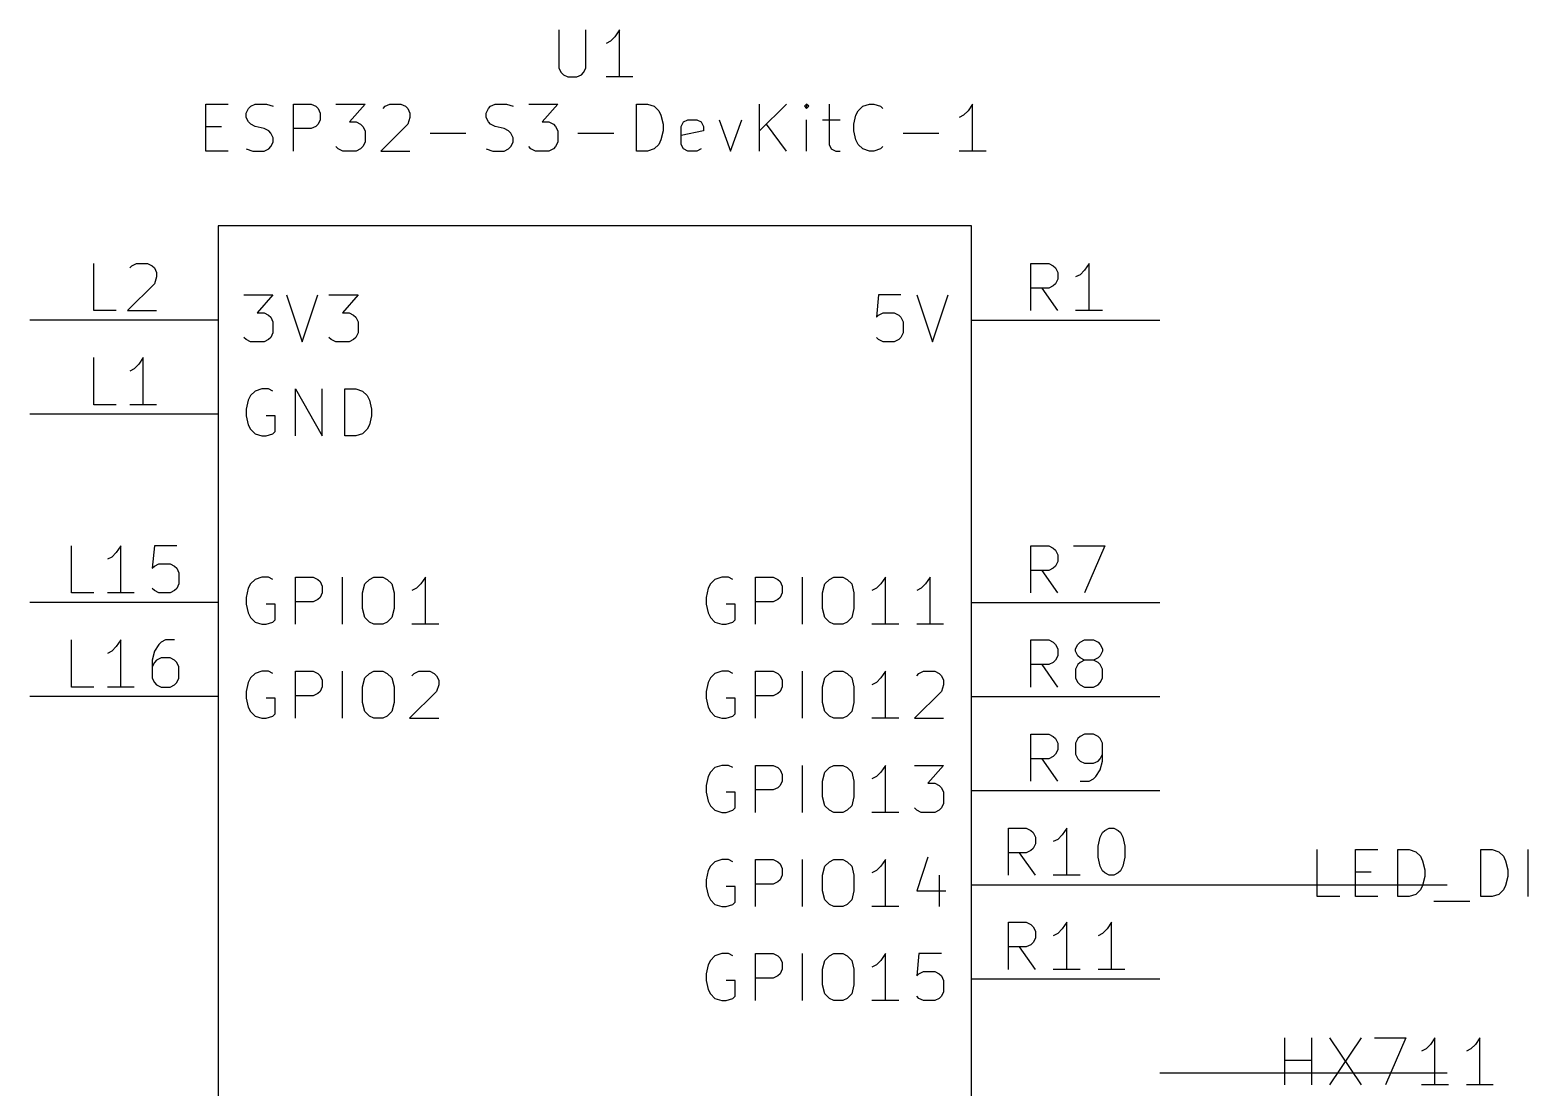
# Model space of a CAD drawing. Extents: x -0.4 to 16.1, y -11.3 to -0.4.
# Drawn here: x 4.124 to 5.716, y -3.852 to -2.729 of the extents above; entities that cross this region are included whole.
import ezdxf

# ---------------------------------------------------------------- set-up
doc = ezdxf.new("R2010")
doc.units = 0
doc.header["$MEASUREMENT"] = 0
for name, color, linetype in [('CYAN2', 4, 'CONTINUOUS'), ('GRAY1', 251, 'CONTINUOUS'), ('GREEN3', 91, 'CONTINUOUS'), ('LYELLOW', 51, 'CONTINUOUS'), ('RED2', 1, 'CONTINUOUS'), ('RED3', 11, 'CONTINUOUS')]:
    doc.layers.add(name, color=color, linetype=linetype)

msp = doc.modelspace()

# ---------------------------------------------------------------- linework, layer by layer
at = {"layer": 'CYAN2', "linetype": 'CONTINUOUS'}
for p, q in [((4.6863, -2.7287), (4.6863, -2.7692)), ((4.7149, -2.7692), (4.7149, -2.7287)), ((4.7458, -2.7359), (4.7411, -2.7406)), ((4.7506, -2.7287), (4.7458, -2.7359)), ((4.7506, -2.7787), (4.7506, -2.7287)), ((4.7411, -2.7406), (4.7363, -2.743)), ((4.6863, -2.7692), (4.6887, -2.7739)), ((4.6887, -2.7739), (4.6911, -2.7763)), ((4.6911, -2.7763), (4.6958, -2.7787)), ((4.6958, -2.7787), (4.7054, -2.7787)), ((4.7054, -2.7787), (4.7101, -2.7763)), ((4.7101, -2.7763), (4.7125, -2.7739)), ((4.7125, -2.7739), (4.7149, -2.7692)), ((4.7649, -2.7787), (4.7363, -2.7787)), ((4.3113, -2.8574), (4.3113, -2.8074)), ((4.3113, -2.8074), (4.3351, -2.8074)), ((4.3542, -2.817), (4.3566, -2.8122)), ((4.3566, -2.8122), (4.3589, -2.8098)), ((4.3589, -2.8098), (4.3637, -2.8074)), ((4.3637, -2.8074), (4.3756, -2.8074)), ((4.3756, -2.8074), (4.3827, -2.8098)), ((4.4042, -2.8574), (4.4042, -2.8074)), ((4.4042, -2.8074), (4.4232, -2.8074)), ((4.4232, -2.8074), (4.428, -2.8098)), ((4.428, -2.8098), (4.4304, -2.8122)), ((4.4304, -2.8122), (4.4327, -2.817)), ((4.4494, -2.8074), (4.4804, -2.8074)), ((4.4804, -2.8074), (4.4637, -2.8265)), ((4.4994, -2.8122), (4.5018, -2.8098)), ((4.5018, -2.8098), (4.5066, -2.8074)), ((4.5066, -2.8074), (4.5185, -2.8074)), ((4.5185, -2.8074), (4.5232, -2.8098)), ((4.5232, -2.8098), (4.5256, -2.8122)), ((4.5256, -2.8122), (4.528, -2.817)), ((4.6089, -2.817), (4.6113, -2.8122)), ((4.6113, -2.8122), (4.6137, -2.8098)), ((4.6137, -2.8098), (4.6185, -2.8074)), ((4.6185, -2.8074), (4.6304, -2.8074)), ((4.6304, -2.8074), (4.6375, -2.8098)), ((4.6542, -2.8074), (4.6851, -2.8074)), ((4.6851, -2.8074), (4.6685, -2.8265)), ((4.7685, -2.8574), (4.7685, -2.8074)), ((4.7685, -2.8074), (4.7804, -2.8074)), ((4.7804, -2.8074), (4.7875, -2.8098)), ((4.7875, -2.8098), (4.7923, -2.8146)), ((4.7923, -2.8146), (4.7946, -2.8194)), ((4.8994, -2.8574), (4.8994, -2.8074)), ((4.928, -2.8074), (4.8994, -2.836)), ((4.9494, -2.8074), (4.947, -2.8098)), ((4.947, -2.8098), (4.9494, -2.8122)), ((4.9518, -2.8098), (4.9494, -2.8074)), ((4.9494, -2.8074), (4.9494, -2.8122)), ((4.9494, -2.8122), (4.9518, -2.8098)), ((4.9732, -2.8074), (4.9732, -2.8503)), ((5.0018, -2.8194), (5.0042, -2.8146)), ((5.0042, -2.8146), (5.0089, -2.8098)), ((5.0089, -2.8098), (5.0161, -2.8074)), ((5.0161, -2.8074), (5.0208, -2.8074)), ((5.0208, -2.8074), (5.028, -2.8098)), ((5.028, -2.8098), (5.0304, -2.8122)), ((5.1208, -2.8146), (5.1161, -2.8194)), ((5.1256, -2.8074), (5.1208, -2.8146)), ((5.1256, -2.8574), (5.1256, -2.8074)), ((4.3113, -2.8313), (4.328, -2.8313)), ((4.3542, -2.8217), (4.3542, -2.817)), ((4.3566, -2.8265), (4.3542, -2.8217)), ((4.3589, -2.8289), (4.3566, -2.8265)), ((4.3637, -2.8313), (4.3589, -2.8289)), ((4.3732, -2.8336), (4.3637, -2.8313)), ((4.428, -2.8313), (4.4232, -2.8336)), ((4.4304, -2.8289), (4.428, -2.8313)), ((4.4327, -2.8241), (4.4304, -2.8289)), ((4.4327, -2.817), (4.4327, -2.8241)), ((4.4637, -2.8265), (4.4708, -2.8265)), ((4.4708, -2.8265), (4.4756, -2.8289)), ((4.4756, -2.8289), (4.478, -2.8313)), ((4.478, -2.8313), (4.4804, -2.836)), ((4.5256, -2.8289), (4.497, -2.8574)), ((4.528, -2.8217), (4.5256, -2.8289)), ((4.528, -2.817), (4.528, -2.8217)), ((4.6089, -2.8217), (4.6089, -2.817)), ((4.6113, -2.8265), (4.6089, -2.8217)), ((4.6137, -2.8289), (4.6113, -2.8265)), ((4.6185, -2.8313), (4.6137, -2.8289)), ((4.628, -2.8336), (4.6185, -2.8313)), ((4.6685, -2.8265), (4.6756, -2.8265)), ((4.6756, -2.8265), (4.6804, -2.8289)), ((4.6804, -2.8289), (4.6827, -2.8313)), ((4.6827, -2.8313), (4.6851, -2.836)), ((4.7946, -2.8194), (4.797, -2.8289)), ((4.797, -2.8289), (4.797, -2.836)), ((4.8161, -2.8313), (4.8185, -2.8265)), ((4.8161, -2.8503), (4.8161, -2.8313)), ((4.8185, -2.8265), (4.8232, -2.8241)), ((4.8232, -2.8241), (4.8327, -2.8241)), ((4.8327, -2.8241), (4.8375, -2.8265)), ((4.8375, -2.8265), (4.8399, -2.8313)), ((4.8399, -2.8313), (4.8399, -2.836)), ((4.8566, -2.8241), (4.8685, -2.8574)), ((4.8685, -2.8574), (4.8804, -2.8241)), ((4.928, -2.8574), (4.9066, -2.8289)), ((4.9494, -2.8574), (4.9494, -2.8241)), ((4.9661, -2.8241), (4.9851, -2.8241)), ((4.9994, -2.8289), (5.0018, -2.8194)), ((4.9994, -2.836), (4.9994, -2.8289)), ((5.1161, -2.8194), (5.1113, -2.8217)), ((4.378, -2.836), (4.3732, -2.8336)), ((4.3804, -2.8384), (4.378, -2.836)), ((4.3827, -2.8432), (4.3804, -2.8384)), ((4.3804, -2.8527), (4.3827, -2.8479)), ((4.3827, -2.8479), (4.3827, -2.8432)), ((4.4232, -2.8336), (4.4042, -2.8336)), ((4.4804, -2.8479), (4.478, -2.8527)), ((4.4804, -2.836), (4.4804, -2.8479)), ((4.5494, -2.8384), (4.5875, -2.8384)), ((4.6327, -2.836), (4.628, -2.8336)), ((4.6351, -2.8384), (4.6327, -2.836)), ((4.6375, -2.8432), (4.6351, -2.8384)), ((4.6351, -2.8527), (4.6375, -2.8479)), ((4.6375, -2.8479), (4.6375, -2.8432)), ((4.6851, -2.8479), (4.6827, -2.8527)), ((4.6851, -2.836), (4.6851, -2.8479)), ((4.7065, -2.8384), (4.7446, -2.8384)), ((4.7946, -2.8455), (4.7923, -2.8503)), ((4.797, -2.836), (4.7946, -2.8455)), ((4.8399, -2.836), (4.8161, -2.8408)), ((5.0018, -2.8455), (4.9994, -2.836)), ((5.0042, -2.8503), (5.0018, -2.8455)), ((5.0518, -2.8384), (5.0899, -2.8384)), ((4.3351, -2.8574), (4.3113, -2.8574)), ((4.3542, -2.8551), (4.3613, -2.8574)), ((4.3613, -2.8574), (4.3732, -2.8574)), ((4.3732, -2.8574), (4.378, -2.8551)), ((4.378, -2.8551), (4.3804, -2.8527)), ((4.4518, -2.8551), (4.4494, -2.8527)), ((4.4566, -2.8574), (4.4518, -2.8551)), ((4.4708, -2.8574), (4.4566, -2.8574)), ((4.4756, -2.8551), (4.4708, -2.8574)), ((4.478, -2.8527), (4.4756, -2.8551)), ((4.497, -2.8574), (4.528, -2.8574)), ((4.6089, -2.8551), (4.6161, -2.8574)), ((4.6161, -2.8574), (4.628, -2.8574)), ((4.628, -2.8574), (4.6327, -2.8551)), ((4.6327, -2.8551), (4.6351, -2.8527)), ((4.6566, -2.8551), (4.6542, -2.8527)), ((4.6613, -2.8574), (4.6566, -2.8551)), ((4.6756, -2.8574), (4.6613, -2.8574)), ((4.6804, -2.8551), (4.6756, -2.8574)), ((4.6827, -2.8527), (4.6804, -2.8551)), ((4.7804, -2.8574), (4.7685, -2.8574)), ((4.7875, -2.8551), (4.7804, -2.8574)), ((4.7923, -2.8503), (4.7875, -2.8551)), ((4.8185, -2.8551), (4.8161, -2.8503)), ((4.8232, -2.8574), (4.8185, -2.8551)), ((4.8327, -2.8574), (4.8232, -2.8574)), ((4.8375, -2.8551), (4.8327, -2.8574)), ((4.9732, -2.8503), (4.9756, -2.8551)), ((4.9756, -2.8551), (4.9804, -2.8574)), ((4.9804, -2.8574), (4.9851, -2.8574)), ((5.0089, -2.8551), (5.0042, -2.8503)), ((5.0161, -2.8574), (5.0089, -2.8551)), ((5.0208, -2.8574), (5.0161, -2.8574)), ((5.028, -2.8551), (5.0208, -2.8574)), ((5.0304, -2.8527), (5.028, -2.8551)), ((5.1399, -2.8574), (5.1113, -2.8574)), ((4.3516, -3.0101), (4.3825, -3.0101)), ((4.3825, -3.0101), (4.3658, -3.0292)), ((4.3968, -3.0101), (4.4135, -3.0601)), ((4.4135, -3.0601), (4.4301, -3.0101)), ((4.442, -3.0101), (4.473, -3.0101)), ((4.473, -3.0101), (4.4563, -3.0292)), ((5.0258, -3.0101), (5.0235, -3.0339)), ((5.0496, -3.0101), (5.0258, -3.0101)), ((5.0663, -3.0101), (5.083, -3.0601)), ((5.083, -3.0601), (5.0996, -3.0101)), ((4.3658, -3.0292), (4.373, -3.0292)), ((4.373, -3.0292), (4.3777, -3.0316)), ((4.3777, -3.0316), (4.3801, -3.0339)), ((4.3801, -3.0339), (4.3825, -3.0387)), ((4.3825, -3.0387), (4.3825, -3.0506)), ((4.4563, -3.0292), (4.4635, -3.0292)), ((4.4635, -3.0292), (4.4682, -3.0316)), ((4.4682, -3.0316), (4.4706, -3.0339)), ((4.4706, -3.0339), (4.473, -3.0387)), ((4.473, -3.0387), (4.473, -3.0506)), ((5.0235, -3.0339), (5.0258, -3.0316)), ((5.0258, -3.0316), (5.0306, -3.0292)), ((5.0306, -3.0292), (5.0425, -3.0292)), ((5.0425, -3.0292), (5.0473, -3.0316)), ((5.0473, -3.0316), (5.0496, -3.0339)), ((5.0496, -3.0339), (5.052, -3.0387)), ((5.052, -3.0387), (5.052, -3.0506)), ((4.3825, -3.0506), (4.3801, -3.0554)), ((4.473, -3.0506), (4.4706, -3.0554)), ((5.052, -3.0506), (5.0496, -3.0554)), ((4.3539, -3.0578), (4.3516, -3.0554)), ((4.3587, -3.0601), (4.3539, -3.0578)), ((4.373, -3.0601), (4.3587, -3.0601)), ((4.3777, -3.0578), (4.373, -3.0601)), ((4.3801, -3.0554), (4.3777, -3.0578)), ((4.4444, -3.0578), (4.442, -3.0554)), ((4.4492, -3.0601), (4.4444, -3.0578)), ((4.4635, -3.0601), (4.4492, -3.0601)), ((4.4682, -3.0578), (4.4635, -3.0601)), ((4.4706, -3.0554), (4.4682, -3.0578)), ((5.0258, -3.0578), (5.0235, -3.0554)), ((5.0306, -3.0601), (5.0258, -3.0578)), ((5.0425, -3.0601), (5.0306, -3.0601)), ((5.0473, -3.0578), (5.0425, -3.0601)), ((5.0496, -3.0554), (5.0473, -3.0578)), ((4.3587, -3.1173), (4.3563, -3.122)), ((4.3635, -3.1125), (4.3587, -3.1173)), ((4.3706, -3.1101), (4.3635, -3.1125)), ((4.3777, -3.1101), (4.3706, -3.1101)), ((4.3825, -3.1125), (4.3777, -3.1101)), ((4.4063, -3.1601), (4.4063, -3.1101)), ((4.4063, -3.1101), (4.4349, -3.1601)), ((4.4349, -3.1601), (4.4349, -3.1101)), ((4.4587, -3.1601), (4.4587, -3.1101)), ((4.4587, -3.1101), (4.4706, -3.1101)), ((4.4706, -3.1101), (4.4777, -3.1125)), ((4.4777, -3.1125), (4.4825, -3.1173)), ((4.4825, -3.1173), (4.4849, -3.122)), ((4.3563, -3.122), (4.3539, -3.1316)), ((4.3539, -3.1316), (4.3539, -3.1387)), ((4.4849, -3.122), (4.4873, -3.1316)), ((4.4873, -3.1316), (4.4873, -3.1387)), ((4.3539, -3.1387), (4.3563, -3.1482)), ((4.3563, -3.1482), (4.3587, -3.153)), ((4.3849, -3.1387), (4.3754, -3.1387)), ((4.3849, -3.1554), (4.3849, -3.1387)), ((4.4849, -3.1482), (4.4825, -3.153)), ((4.4873, -3.1387), (4.4849, -3.1482)), ((4.3587, -3.153), (4.3635, -3.1578)), ((4.3635, -3.1578), (4.3706, -3.1601)), ((4.3706, -3.1601), (4.3754, -3.1601)), ((4.3754, -3.1601), (4.3825, -3.1578)), ((4.3825, -3.1578), (4.3849, -3.1554)), ((4.4706, -3.1601), (4.4587, -3.1601)), ((4.4777, -3.1578), (4.4706, -3.1601)), ((4.4825, -3.153), (4.4777, -3.1578)), ((4.3563, -3.322), (4.3539, -3.3316)), ((4.3587, -3.3173), (4.3563, -3.322)), ((4.3635, -3.3125), (4.3587, -3.3173)), ((4.3706, -3.3101), (4.3635, -3.3125)), ((4.3777, -3.3101), (4.3706, -3.3101)), ((4.3825, -3.3125), (4.3777, -3.3101)), ((4.4063, -3.3601), (4.4063, -3.3101)), ((4.4063, -3.3101), (4.4254, -3.3101)), ((4.4254, -3.3101), (4.4301, -3.3125)), ((4.4301, -3.3125), (4.4325, -3.3149)), ((4.4325, -3.3149), (4.4349, -3.3197)), ((4.4349, -3.3197), (4.4349, -3.3268)), ((4.4563, -3.3601), (4.4563, -3.3101)), ((4.4777, -3.3268), (4.4801, -3.3173)), ((4.4801, -3.3173), (4.4849, -3.3125)), ((4.4849, -3.3125), (4.4896, -3.3101)), ((4.4896, -3.3101), (4.4992, -3.3101)), ((4.4992, -3.3101), (4.5039, -3.3125)), ((4.5039, -3.3125), (4.5087, -3.3173)), ((4.5087, -3.3173), (4.5111, -3.3268)), ((4.5349, -3.322), (4.5301, -3.3244)), ((4.5396, -3.3173), (4.5349, -3.322)), ((4.5444, -3.3101), (4.5396, -3.3173)), ((4.5444, -3.3601), (4.5444, -3.3101)), ((4.8449, -3.322), (4.8425, -3.3316)), ((4.8473, -3.3173), (4.8449, -3.322)), ((4.852, -3.3125), (4.8473, -3.3173)), ((4.8592, -3.3101), (4.852, -3.3125)), ((4.8663, -3.3101), (4.8592, -3.3101)), ((4.8711, -3.3125), (4.8663, -3.3101)), ((4.8949, -3.3601), (4.8949, -3.3101)), ((4.8949, -3.3101), (4.9139, -3.3101)), ((4.9139, -3.3101), (4.9187, -3.3125)), ((4.9187, -3.3125), (4.9211, -3.3149)), ((4.9211, -3.3149), (4.9235, -3.3197)), ((4.9235, -3.3197), (4.9235, -3.3268)), ((4.9449, -3.3601), (4.9449, -3.3101)), ((4.9663, -3.3268), (4.9687, -3.3173)), ((4.9687, -3.3173), (4.9735, -3.3125)), ((4.9735, -3.3125), (4.9782, -3.3101)), ((4.9782, -3.3101), (4.9877, -3.3101)), ((4.9877, -3.3101), (4.9925, -3.3125)), ((4.9925, -3.3125), (4.9973, -3.3173)), ((4.9973, -3.3173), (4.9996, -3.3268)), ((5.0235, -3.322), (5.0187, -3.3244)), ((5.0282, -3.3173), (5.0235, -3.322)), ((5.033, -3.3101), (5.0282, -3.3173)), ((5.033, -3.3601), (5.033, -3.3101)), ((5.0711, -3.322), (5.0663, -3.3244)), ((5.0758, -3.3173), (5.0711, -3.322)), ((5.0806, -3.3101), (5.0758, -3.3173)), ((5.0806, -3.3601), (5.0806, -3.3101)), ((4.3539, -3.3316), (4.3539, -3.3387)), ((4.3539, -3.3387), (4.3563, -3.3482)), ((4.3849, -3.3387), (4.3754, -3.3387)), ((4.3849, -3.3554), (4.3849, -3.3387)), ((4.4254, -3.3363), (4.4063, -3.3363)), ((4.4301, -3.3339), (4.4254, -3.3363)), ((4.4325, -3.3316), (4.4301, -3.3339)), ((4.4349, -3.3268), (4.4325, -3.3316)), ((4.4777, -3.3435), (4.4777, -3.3268)), ((4.5111, -3.3268), (4.5111, -3.3435)), ((4.8425, -3.3316), (4.8425, -3.3387)), ((4.8425, -3.3387), (4.8449, -3.3482)), ((4.8735, -3.3387), (4.8639, -3.3387)), ((4.8735, -3.3554), (4.8735, -3.3387)), ((4.9139, -3.3363), (4.8949, -3.3363)), ((4.9187, -3.3339), (4.9139, -3.3363)), ((4.9211, -3.3316), (4.9187, -3.3339)), ((4.9235, -3.3268), (4.9211, -3.3316)), ((4.9663, -3.3435), (4.9663, -3.3268)), ((4.9996, -3.3268), (4.9996, -3.3435)), ((4.3563, -3.3482), (4.3587, -3.353)), ((4.3587, -3.353), (4.3635, -3.3578)), ((4.3825, -3.3578), (4.3849, -3.3554)), ((4.4801, -3.353), (4.4777, -3.3435)), ((4.4849, -3.3578), (4.4801, -3.353)), ((4.5087, -3.353), (4.5039, -3.3578)), ((4.5111, -3.3435), (4.5087, -3.353)), ((4.8449, -3.3482), (4.8473, -3.353)), ((4.8473, -3.353), (4.852, -3.3578)), ((4.8711, -3.3578), (4.8735, -3.3554)), ((4.9687, -3.353), (4.9663, -3.3435)), ((4.9735, -3.3578), (4.9687, -3.353)), ((4.9973, -3.353), (4.9925, -3.3578)), ((4.9996, -3.3435), (4.9973, -3.353)), ((4.3635, -3.3578), (4.3706, -3.3601)), ((4.3706, -3.3601), (4.3754, -3.3601)), ((4.3754, -3.3601), (4.3825, -3.3578)), ((4.4896, -3.3601), (4.4849, -3.3578)), ((4.4992, -3.3601), (4.4896, -3.3601)), ((4.5039, -3.3578), (4.4992, -3.3601)), ((4.5587, -3.3601), (4.5301, -3.3601)), ((4.852, -3.3578), (4.8592, -3.3601)), ((4.8592, -3.3601), (4.8639, -3.3601)), ((4.8639, -3.3601), (4.8711, -3.3578)), ((4.9782, -3.3601), (4.9735, -3.3578)), ((4.9877, -3.3601), (4.9782, -3.3601)), ((4.9925, -3.3578), (4.9877, -3.3601)), ((5.0473, -3.3601), (5.0187, -3.3601)), ((5.0949, -3.3601), (5.0663, -3.3601)), ((4.3587, -3.4173), (4.3563, -3.422)), ((4.3635, -3.4125), (4.3587, -3.4173)), ((4.3706, -3.4101), (4.3635, -3.4125)), ((4.3777, -3.4101), (4.3706, -3.4101)), ((4.3825, -3.4125), (4.3777, -3.4101)), ((4.4063, -3.4601), (4.4063, -3.4101)), ((4.4063, -3.4101), (4.4254, -3.4101)), ((4.4254, -3.4101), (4.4301, -3.4125)), ((4.4301, -3.4125), (4.4325, -3.4149)), ((4.4325, -3.4149), (4.4349, -3.4197)), ((4.4349, -3.4197), (4.4349, -3.4268)), ((4.4563, -3.4601), (4.4563, -3.4101)), ((4.4777, -3.4268), (4.4801, -3.4173)), ((4.4801, -3.4173), (4.4849, -3.4125)), ((4.4849, -3.4125), (4.4896, -3.4101)), ((4.4896, -3.4101), (4.4992, -3.4101)), ((4.4992, -3.4101), (4.5039, -3.4125)), ((4.5039, -3.4125), (4.5087, -3.4173)), ((4.5087, -3.4173), (4.5111, -3.4268)), ((4.5301, -3.4149), (4.5325, -3.4125)), ((4.5325, -3.4125), (4.5373, -3.4101)), ((4.5373, -3.4101), (4.5492, -3.4101)), ((4.5492, -3.4101), (4.5539, -3.4125)), ((4.5539, -3.4125), (4.5563, -3.4149)), ((4.5563, -3.4149), (4.5587, -3.4197)), ((4.5587, -3.4197), (4.5587, -3.4244)), ((4.8473, -3.4173), (4.8449, -3.422)), ((4.852, -3.4125), (4.8473, -3.4173)), ((4.8592, -3.4101), (4.852, -3.4125)), ((4.8663, -3.4101), (4.8592, -3.4101)), ((4.8711, -3.4125), (4.8663, -3.4101)), ((4.8949, -3.4601), (4.8949, -3.4101)), ((4.8949, -3.4101), (4.9139, -3.4101)), ((4.9139, -3.4101), (4.9187, -3.4125)), ((4.9187, -3.4125), (4.9211, -3.4149)), ((4.9211, -3.4149), (4.9235, -3.4197)), ((4.9235, -3.4197), (4.9235, -3.4268)), ((4.9449, -3.4601), (4.9449, -3.4101)), ((4.9663, -3.4268), (4.9687, -3.4173)), ((4.9687, -3.4173), (4.9735, -3.4125)), ((4.9735, -3.4125), (4.9782, -3.4101)), ((4.9782, -3.4101), (4.9877, -3.4101)), ((4.9877, -3.4101), (4.9925, -3.4125)), ((4.9925, -3.4125), (4.9973, -3.4173)), ((4.9973, -3.4173), (4.9996, -3.4268)), ((5.0282, -3.4173), (5.0235, -3.422)), ((5.033, -3.4101), (5.0282, -3.4173)), ((5.033, -3.4601), (5.033, -3.4101)), ((5.0663, -3.4149), (5.0687, -3.4125)), ((5.0687, -3.4125), (5.0735, -3.4101)), ((5.0735, -3.4101), (5.0854, -3.4101)), ((5.0854, -3.4101), (5.0901, -3.4125)), ((5.0901, -3.4125), (5.0925, -3.4149)), ((5.0925, -3.4149), (5.0949, -3.4197)), ((5.0949, -3.4197), (5.0949, -3.4244)), ((4.3563, -3.422), (4.3539, -3.4316)), ((4.3539, -3.4316), (4.3539, -3.4387)), ((4.4254, -3.4363), (4.4063, -3.4363)), ((4.4301, -3.4339), (4.4254, -3.4363)), ((4.4325, -3.4316), (4.4301, -3.4339)), ((4.4349, -3.4268), (4.4325, -3.4316)), ((4.4777, -3.4435), (4.4777, -3.4268)), ((4.5111, -3.4268), (4.5111, -3.4435)), ((4.5563, -3.4316), (4.5277, -3.4601)), ((4.5587, -3.4244), (4.5563, -3.4316)), ((4.8449, -3.422), (4.8425, -3.4316)), ((4.8425, -3.4316), (4.8425, -3.4387)), ((4.9139, -3.4363), (4.8949, -3.4363)), ((4.9187, -3.4339), (4.9139, -3.4363)), ((4.9211, -3.4316), (4.9187, -3.4339)), ((4.9235, -3.4268), (4.9211, -3.4316)), ((4.9663, -3.4435), (4.9663, -3.4268)), ((4.9996, -3.4268), (4.9996, -3.4435)), ((5.0235, -3.422), (5.0187, -3.4244)), ((5.0925, -3.4316), (5.0639, -3.4601)), ((5.0949, -3.4244), (5.0925, -3.4316)), ((4.3539, -3.4387), (4.3563, -3.4482)), ((4.3563, -3.4482), (4.3587, -3.453)), ((4.3849, -3.4387), (4.3754, -3.4387)), ((4.3849, -3.4554), (4.3849, -3.4387)), ((4.4801, -3.453), (4.4777, -3.4435)), ((4.5111, -3.4435), (4.5087, -3.453)), ((4.8425, -3.4387), (4.8449, -3.4482)), ((4.8449, -3.4482), (4.8473, -3.453)), ((4.8735, -3.4387), (4.8639, -3.4387)), ((4.8735, -3.4554), (4.8735, -3.4387)), ((4.9687, -3.453), (4.9663, -3.4435)), ((4.9996, -3.4435), (4.9973, -3.453)), ((4.3587, -3.453), (4.3635, -3.4578)), ((4.3635, -3.4578), (4.3706, -3.4601)), ((4.3706, -3.4601), (4.3754, -3.4601)), ((4.3754, -3.4601), (4.3825, -3.4578)), ((4.3825, -3.4578), (4.3849, -3.4554)), ((4.4849, -3.4578), (4.4801, -3.453)), ((4.4896, -3.4601), (4.4849, -3.4578)), ((4.4992, -3.4601), (4.4896, -3.4601)), ((4.5039, -3.4578), (4.4992, -3.4601)), ((4.5087, -3.453), (4.5039, -3.4578)), ((4.5277, -3.4601), (4.5587, -3.4601)), ((4.8473, -3.453), (4.852, -3.4578)), ((4.852, -3.4578), (4.8592, -3.4601)), ((4.8592, -3.4601), (4.8639, -3.4601)), ((4.8639, -3.4601), (4.8711, -3.4578)), ((4.8711, -3.4578), (4.8735, -3.4554)), ((4.9735, -3.4578), (4.9687, -3.453)), ((4.9782, -3.4601), (4.9735, -3.4578)), ((4.9877, -3.4601), (4.9782, -3.4601)), ((4.9925, -3.4578), (4.9877, -3.4601)), ((4.9973, -3.453), (4.9925, -3.4578)), ((5.0473, -3.4601), (5.0187, -3.4601)), ((5.0639, -3.4601), (5.0949, -3.4601)), ((4.852, -3.5125), (4.8473, -3.5173)), ((4.8592, -3.5101), (4.852, -3.5125)), ((4.8663, -3.5101), (4.8592, -3.5101)), ((4.8711, -3.5125), (4.8663, -3.5101)), ((4.8949, -3.5601), (4.8949, -3.5101)), ((4.8949, -3.5101), (4.9139, -3.5101)), ((4.9139, -3.5101), (4.9187, -3.5125)), ((4.9187, -3.5125), (4.9211, -3.5149)), ((4.9211, -3.5149), (4.9235, -3.5197)), ((4.9449, -3.5601), (4.9449, -3.5101)), ((4.9687, -3.5173), (4.9735, -3.5125)), ((4.9735, -3.5125), (4.9782, -3.5101)), ((4.9782, -3.5101), (4.9877, -3.5101)), ((4.9877, -3.5101), (4.9925, -3.5125)), ((4.9925, -3.5125), (4.9973, -3.5173)), ((5.033, -3.5101), (5.0282, -3.5173)), ((5.033, -3.5601), (5.033, -3.5101)), ((5.0639, -3.5101), (5.0949, -3.5101)), ((5.0949, -3.5101), (5.0782, -3.5292)), ((4.8449, -3.522), (4.8425, -3.5316)), ((4.8425, -3.5316), (4.8425, -3.5387)), ((4.8473, -3.5173), (4.8449, -3.522)), ((4.9211, -3.5316), (4.9187, -3.5339)), ((4.9235, -3.5268), (4.9211, -3.5316)), ((4.9235, -3.5197), (4.9235, -3.5268)), ((4.9663, -3.5268), (4.9687, -3.5173)), ((4.9663, -3.5435), (4.9663, -3.5268)), ((4.9973, -3.5173), (4.9996, -3.5268)), ((4.9996, -3.5268), (4.9996, -3.5435)), ((5.0235, -3.522), (5.0187, -3.5244)), ((5.0282, -3.5173), (5.0235, -3.522)), ((5.0782, -3.5292), (5.0854, -3.5292)), ((5.0854, -3.5292), (5.0901, -3.5316)), ((5.0901, -3.5316), (5.0925, -3.5339)), ((4.8425, -3.5387), (4.8449, -3.5482)), ((4.8449, -3.5482), (4.8473, -3.553)), ((4.8735, -3.5387), (4.8639, -3.5387)), ((4.8735, -3.5554), (4.8735, -3.5387)), ((4.9139, -3.5363), (4.8949, -3.5363)), ((4.9187, -3.5339), (4.9139, -3.5363)), ((4.9687, -3.553), (4.9663, -3.5435)), ((4.9996, -3.5435), (4.9973, -3.553)), ((5.0925, -3.5339), (5.0949, -3.5387)), ((5.0949, -3.5387), (5.0949, -3.5506)), ((4.8473, -3.553), (4.852, -3.5578)), ((4.852, -3.5578), (4.8592, -3.5601)), ((4.8592, -3.5601), (4.8639, -3.5601)), ((4.8639, -3.5601), (4.8711, -3.5578)), ((4.8711, -3.5578), (4.8735, -3.5554)), ((4.9735, -3.5578), (4.9687, -3.553)), ((4.9782, -3.5601), (4.9735, -3.5578)), ((4.9877, -3.5601), (4.9782, -3.5601)), ((4.9925, -3.5578), (4.9877, -3.5601)), ((4.9973, -3.553), (4.9925, -3.5578)), ((5.0473, -3.5601), (5.0187, -3.5601)), ((5.0663, -3.5578), (5.0639, -3.5554)), ((5.0711, -3.5601), (5.0663, -3.5578)), ((5.0854, -3.5601), (5.0711, -3.5601)), ((5.0901, -3.5578), (5.0854, -3.5601)), ((5.0925, -3.5554), (5.0901, -3.5578)), ((5.0949, -3.5506), (5.0925, -3.5554)), ((4.8592, -3.6101), (4.852, -3.6125)), ((4.8663, -3.6101), (4.8592, -3.6101)), ((4.8711, -3.6125), (4.8663, -3.6101)), ((4.8949, -3.6601), (4.8949, -3.6101)), ((4.8949, -3.6101), (4.9139, -3.6101)), ((4.9139, -3.6101), (4.9187, -3.6125)), ((4.9449, -3.6601), (4.9449, -3.6101)), ((4.9735, -3.6125), (4.9782, -3.6101)), ((4.9782, -3.6101), (4.9877, -3.6101)), ((4.9877, -3.6101), (4.9925, -3.6125)), ((5.033, -3.6101), (5.0282, -3.6173)), ((5.033, -3.6601), (5.033, -3.6101)), ((5.0782, -3.6078), (5.0663, -3.6435)), ((4.8449, -3.622), (4.8425, -3.6316)), ((4.8473, -3.6173), (4.8449, -3.622)), ((4.852, -3.6125), (4.8473, -3.6173)), ((4.9187, -3.6125), (4.9211, -3.6149)), ((4.9211, -3.6149), (4.9235, -3.6197)), ((4.9235, -3.6268), (4.9211, -3.6316)), ((4.9235, -3.6197), (4.9235, -3.6268)), ((4.9663, -3.6268), (4.9687, -3.6173)), ((4.9663, -3.6435), (4.9663, -3.6268)), ((4.9687, -3.6173), (4.9735, -3.6125)), ((4.9925, -3.6125), (4.9973, -3.6173)), ((4.9973, -3.6173), (4.9996, -3.6268)), ((4.9996, -3.6268), (4.9996, -3.6435)), ((5.0235, -3.622), (5.0187, -3.6244)), ((5.0282, -3.6173), (5.0235, -3.622)), ((5.0901, -3.6268), (5.0901, -3.6601)), ((4.8425, -3.6316), (4.8425, -3.6387)), ((4.8425, -3.6387), (4.8449, -3.6482)), ((4.8735, -3.6387), (4.8639, -3.6387)), ((4.8735, -3.6554), (4.8735, -3.6387)), ((4.9139, -3.6363), (4.8949, -3.6363)), ((4.9187, -3.6339), (4.9139, -3.6363)), ((4.9211, -3.6316), (4.9187, -3.6339)), ((4.9687, -3.653), (4.9663, -3.6435)), ((4.9996, -3.6435), (4.9973, -3.653)), ((5.0663, -3.6435), (5.0973, -3.6435)), ((4.8449, -3.6482), (4.8473, -3.653)), ((4.8473, -3.653), (4.852, -3.6578)), ((4.852, -3.6578), (4.8592, -3.6601)), ((4.8639, -3.6601), (4.8711, -3.6578)), ((4.8711, -3.6578), (4.8735, -3.6554)), ((4.9735, -3.6578), (4.9687, -3.653)), ((4.9782, -3.6601), (4.9735, -3.6578)), ((4.9925, -3.6578), (4.9877, -3.6601)), ((4.9973, -3.653), (4.9925, -3.6578)), ((4.8592, -3.6601), (4.8639, -3.6601)), ((4.9877, -3.6601), (4.9782, -3.6601)), ((5.0473, -3.6601), (5.0187, -3.6601)), ((4.8449, -3.722), (4.8425, -3.7316)), ((4.8473, -3.7173), (4.8449, -3.722)), ((4.852, -3.7125), (4.8473, -3.7173)), ((4.8592, -3.7101), (4.852, -3.7125)), ((4.8663, -3.7101), (4.8592, -3.7101)), ((4.8711, -3.7125), (4.8663, -3.7101)), ((4.8949, -3.7601), (4.8949, -3.7101)), ((4.8949, -3.7101), (4.9139, -3.7101)), ((4.9139, -3.7101), (4.9187, -3.7125)), ((4.9187, -3.7125), (4.9211, -3.7149)), ((4.9211, -3.7149), (4.9235, -3.7197)), ((4.9235, -3.7197), (4.9235, -3.7268)), ((4.9449, -3.7601), (4.9449, -3.7101)), ((4.9663, -3.7268), (4.9687, -3.7173)), ((4.9687, -3.7173), (4.9735, -3.7125)), ((4.9735, -3.7125), (4.9782, -3.7101)), ((4.9782, -3.7101), (4.9877, -3.7101)), ((4.9877, -3.7101), (4.9925, -3.7125)), ((4.9925, -3.7125), (4.9973, -3.7173)), ((4.9973, -3.7173), (4.9996, -3.7268)), ((5.0235, -3.722), (5.0187, -3.7244)), ((5.0282, -3.7173), (5.0235, -3.722)), ((5.033, -3.7101), (5.0282, -3.7173)), ((5.033, -3.7601), (5.033, -3.7101)), ((5.0687, -3.7101), (5.0663, -3.7339)), ((5.0925, -3.7101), (5.0687, -3.7101)), ((4.8425, -3.7316), (4.8425, -3.7387)), ((4.8425, -3.7387), (4.8449, -3.7482)), ((4.8735, -3.7387), (4.8639, -3.7387)), ((4.8735, -3.7554), (4.8735, -3.7387)), ((4.9139, -3.7363), (4.8949, -3.7363)), ((4.9187, -3.7339), (4.9139, -3.7363)), ((4.9211, -3.7316), (4.9187, -3.7339)), ((4.9235, -3.7268), (4.9211, -3.7316)), ((4.9663, -3.7435), (4.9663, -3.7268)), ((4.9996, -3.7268), (4.9996, -3.7435)), ((5.0663, -3.7339), (5.0687, -3.7316)), ((5.0687, -3.7316), (5.0735, -3.7292)), ((5.0735, -3.7292), (5.0854, -3.7292)), ((5.0854, -3.7292), (5.0901, -3.7316)), ((5.0901, -3.7316), (5.0925, -3.7339)), ((5.0925, -3.7339), (5.0949, -3.7387)), ((5.0949, -3.7387), (5.0949, -3.7506)), ((4.8449, -3.7482), (4.8473, -3.753)), ((4.8473, -3.753), (4.852, -3.7578)), ((4.9687, -3.753), (4.9663, -3.7435)), ((4.9735, -3.7578), (4.9687, -3.753)), ((4.9973, -3.753), (4.9925, -3.7578)), ((4.9996, -3.7435), (4.9973, -3.753)), ((5.0949, -3.7506), (5.0925, -3.7554)), ((4.852, -3.7578), (4.8592, -3.7601)), ((4.8592, -3.7601), (4.8639, -3.7601)), ((4.8639, -3.7601), (4.8711, -3.7578)), ((4.8711, -3.7578), (4.8735, -3.7554)), ((4.9782, -3.7601), (4.9735, -3.7578)), ((4.9877, -3.7601), (4.9782, -3.7601)), ((4.9925, -3.7578), (4.9877, -3.7601)), ((5.0473, -3.7601), (5.0187, -3.7601)), ((5.0687, -3.7578), (5.0663, -3.7554)), ((5.0735, -3.7601), (5.0687, -3.7578)), ((5.0854, -3.7601), (5.0735, -3.7601)), ((5.0901, -3.7578), (5.0854, -3.7601)), ((5.0925, -3.7554), (5.0901, -3.7578))]:
    msp.add_line(p, q, dxfattribs=at)
at = {"layer": 'GRAY1', "linetype": 'CONTINUOUS'}
for p, q in [((5.4918, -3.6496), (5.4918, -3.5996)), ((5.5323, -3.6496), (5.5323, -3.5996)), ((5.5323, -3.5996), (5.5561, -3.5996)), ((5.5775, -3.6496), (5.5775, -3.5996)), ((5.5775, -3.5996), (5.5894, -3.5996)), ((5.5894, -3.5996), (5.5966, -3.6019)), ((5.5966, -3.6019), (5.6013, -3.6067)), ((5.6013, -3.6067), (5.6037, -3.6115)), ((5.6037, -3.6115), (5.6061, -3.621)), ((5.6656, -3.6496), (5.6656, -3.5996)), ((5.6656, -3.5996), (5.6775, -3.5996)), ((5.6775, -3.5996), (5.6847, -3.6019)), ((5.6847, -3.6019), (5.6894, -3.6067)), ((5.6894, -3.6067), (5.6918, -3.6115)), ((5.6918, -3.6115), (5.6942, -3.621)), ((5.7156, -3.6496), (5.7156, -3.5996)), ((5.5323, -3.6234), (5.549, -3.6234)), ((5.6061, -3.621), (5.6061, -3.6281)), ((5.6942, -3.621), (5.6942, -3.6281)), ((5.6013, -3.6424), (5.5966, -3.6472)), ((5.6037, -3.6377), (5.6013, -3.6424)), ((5.6061, -3.6281), (5.6037, -3.6377)), ((5.6894, -3.6424), (5.6847, -3.6472)), ((5.6918, -3.6377), (5.6894, -3.6424)), ((5.6942, -3.6281), (5.6918, -3.6377)), ((5.5156, -3.6496), (5.4918, -3.6496)), ((5.5561, -3.6496), (5.5323, -3.6496)), ((5.5894, -3.6496), (5.5775, -3.6496)), ((5.5966, -3.6472), (5.5894, -3.6496)), ((5.6156, -3.6543), (5.6537, -3.6543)), ((5.6775, -3.6496), (5.6656, -3.6496)), ((5.6847, -3.6472), (5.6775, -3.6496)), ((5.4573, -3.8496), (5.4573, -3.7996)), ((5.4859, -3.8496), (5.4859, -3.7996)), ((5.5049, -3.7996), (5.5383, -3.8496)), ((5.5383, -3.7996), (5.5049, -3.8496)), ((5.5525, -3.7996), (5.5859, -3.7996)), ((5.5859, -3.7996), (5.5644, -3.8496)), ((5.6168, -3.7996), (5.6121, -3.8067)), ((5.6168, -3.8496), (5.6168, -3.7996)), ((5.6644, -3.7996), (5.6597, -3.8067)), ((5.6644, -3.8496), (5.6644, -3.7996)), ((5.6073, -3.8115), (5.6025, -3.8138)), ((5.6121, -3.8067), (5.6073, -3.8115)), ((5.6549, -3.8115), (5.6502, -3.8138)), ((5.6597, -3.8067), (5.6549, -3.8115)), ((5.4573, -3.8234), (5.4859, -3.8234)), ((5.6311, -3.8496), (5.6025, -3.8496)), ((5.6787, -3.8496), (5.6502, -3.8496))]:
    msp.add_line(p, q, dxfattribs=at)
at = {"layer": 'GREEN3', "linetype": 'CONTINUOUS'}
for p, q in [((5.3244, -3.637), (5.6299, -3.637)), ((5.3244, -3.837), (5.6299, -3.837))]:
    msp.add_line(p, q, dxfattribs=at)
at = {"layer": 'LYELLOW', "linetype": 'CONTINUOUS'}
for p, q in [((4.3244, -2.937), (4.3244, -4.937)), ((5.1244, -2.937), (4.3244, -2.937)), ((5.1244, -4.937), (5.1244, -2.937))]:
    msp.add_line(p, q, dxfattribs=at)
at = {"layer": 'RED2', "linetype": 'CONTINUOUS'}
for p, q in [((4.3244, -2.937), (4.3244, -4.937)), ((5.1244, -2.937), (4.3244, -2.937)), ((5.1244, -4.937), (5.1244, -2.937)), ((4.3244, -3.037), (4.1244, -3.037)), ((5.1244, -3.037), (5.3244, -3.037)), ((4.3244, -3.137), (4.1244, -3.137)), ((4.3244, -3.337), (4.1244, -3.337)), ((5.1244, -3.337), (5.3244, -3.337)), ((4.3244, -3.437), (4.1244, -3.437)), ((5.1244, -3.437), (5.3244, -3.437)), ((5.1244, -3.537), (5.3244, -3.537)), ((5.1244, -3.637), (5.3244, -3.637)), ((5.1244, -3.737), (5.3244, -3.737))]:
    msp.add_line(p, q, dxfattribs=at)
at = {"layer": 'RED3', "linetype": 'CONTINUOUS'}
for p, q in [((4.1923, -3.0269), (4.1923, -2.9769)), ((4.2304, -2.9816), (4.2327, -2.9793)), ((4.2327, -2.9793), (4.2375, -2.9769)), ((4.2375, -2.9769), (4.2494, -2.9769)), ((4.2494, -2.9769), (4.2542, -2.9793)), ((4.2542, -2.9793), (4.2566, -2.9816)), ((4.2566, -2.9816), (4.2589, -2.9864)), ((4.2589, -2.9912), (4.2566, -2.9983)), ((4.2589, -2.9864), (4.2589, -2.9912)), ((5.1875, -3.0269), (5.1875, -2.9769)), ((5.1875, -2.9769), (5.2066, -2.9769)), ((5.2066, -2.9769), (5.2113, -2.9793)), ((5.2113, -2.9793), (5.2137, -2.9816)), ((5.2137, -2.9816), (5.2161, -2.9864)), ((5.2161, -2.9864), (5.2161, -2.9936)), ((5.2399, -2.9888), (5.2351, -2.9912)), ((5.2446, -2.984), (5.2399, -2.9888)), ((5.2494, -2.9769), (5.2446, -2.984)), ((5.2494, -3.0269), (5.2494, -2.9769)), ((4.2566, -2.9983), (4.228, -3.0269)), ((5.2066, -3.0031), (5.1875, -3.0031)), ((5.2161, -3.0269), (5.1994, -3.0031)), ((5.2113, -3.0007), (5.2066, -3.0031)), ((5.2137, -2.9983), (5.2113, -3.0007)), ((5.2161, -2.9936), (5.2137, -2.9983)), ((4.2161, -3.0269), (4.1923, -3.0269)), ((4.228, -3.0269), (4.2589, -3.0269)), ((5.2637, -3.0269), (5.2351, -3.0269)), ((4.1923, -3.1269), (4.1923, -3.0769)), ((4.2399, -3.084), (4.2351, -3.0888)), ((4.2446, -3.0769), (4.2399, -3.084)), ((4.2446, -3.1269), (4.2446, -3.0769)), ((4.2351, -3.0888), (4.2304, -3.0912)), ((4.2161, -3.1269), (4.1923, -3.1269)), ((4.2589, -3.1269), (4.2304, -3.1269)), ((4.1685, -3.3269), (4.1685, -3.2769)), ((4.2208, -3.2769), (4.2161, -3.284)), ((4.2208, -3.3269), (4.2208, -3.2769)), ((4.2566, -3.2769), (4.2542, -3.3007)), ((4.2804, -3.2769), (4.2566, -3.2769)), ((5.1875, -3.3269), (5.1875, -3.2769)), ((5.1875, -3.2769), (5.2066, -3.2769)), ((5.2066, -3.2769), (5.2113, -3.2793)), ((5.2327, -3.2769), (5.2661, -3.2769)), ((5.2661, -3.2769), (5.2446, -3.3269)), ((4.2113, -3.2888), (4.2066, -3.2912)), ((4.2161, -3.284), (4.2113, -3.2888)), ((5.2113, -3.2793), (5.2137, -3.2816)), ((5.2137, -3.2816), (5.2161, -3.2864)), ((5.2161, -3.2936), (5.2137, -3.2983)), ((5.2161, -3.2864), (5.2161, -3.2936)), ((4.2542, -3.3007), (4.2566, -3.2983)), ((4.2566, -3.2983), (4.2613, -3.2959)), ((4.2613, -3.2959), (4.2732, -3.2959)), ((4.2732, -3.2959), (4.278, -3.2983)), ((4.278, -3.2983), (4.2804, -3.3007)), ((4.2804, -3.3007), (4.2827, -3.3055)), ((4.2827, -3.3055), (4.2827, -3.3174)), ((5.2066, -3.3031), (5.1875, -3.3031)), ((5.2161, -3.3269), (5.1994, -3.3031)), ((5.2113, -3.3007), (5.2066, -3.3031)), ((5.2137, -3.2983), (5.2113, -3.3007)), ((4.2566, -3.3245), (4.2542, -3.3221)), ((4.2613, -3.3269), (4.2566, -3.3245)), ((4.278, -3.3245), (4.2732, -3.3269)), ((4.2804, -3.3221), (4.278, -3.3245)), ((4.2827, -3.3174), (4.2804, -3.3221)), ((4.1923, -3.3269), (4.1685, -3.3269)), ((4.2351, -3.3269), (4.2066, -3.3269)), ((4.2732, -3.3269), (4.2613, -3.3269)), ((4.1685, -3.4269), (4.1685, -3.3769)), ((4.2113, -3.3888), (4.2066, -3.3912)), ((4.2161, -3.384), (4.2113, -3.3888)), ((4.2208, -3.3769), (4.2161, -3.384)), ((4.2208, -3.4269), (4.2208, -3.3769)), ((4.2566, -3.3888), (4.2542, -3.3983)), ((4.2613, -3.3816), (4.2566, -3.3888)), ((4.2637, -3.3793), (4.2613, -3.3816)), ((4.2685, -3.3769), (4.2637, -3.3793)), ((4.278, -3.3769), (4.2685, -3.3769)), ((5.1875, -3.4269), (5.1875, -3.3769)), ((5.1875, -3.3769), (5.2066, -3.3769)), ((5.2066, -3.3769), (5.2113, -3.3793)), ((5.2113, -3.3793), (5.2137, -3.3816)), ((5.2137, -3.3816), (5.2161, -3.3864)), ((5.2161, -3.3864), (5.2161, -3.3936)), ((5.2351, -3.3864), (5.2375, -3.3816)), ((5.2351, -3.3888), (5.2351, -3.3864)), ((5.2375, -3.3936), (5.2351, -3.3888)), ((5.2375, -3.3816), (5.2399, -3.3793)), ((5.2399, -3.3793), (5.2446, -3.3769)), ((5.2446, -3.3769), (5.2542, -3.3769)), ((5.2542, -3.3769), (5.2589, -3.3793)), ((5.2589, -3.3793), (5.2613, -3.3816)), ((5.2613, -3.3816), (5.2637, -3.3864)), ((5.2637, -3.3888), (5.2613, -3.3936)), ((5.2637, -3.3864), (5.2637, -3.3888)), ((4.2542, -3.3983), (4.2542, -3.4174)), ((4.2566, -3.4007), (4.2542, -3.4055)), ((4.2589, -3.3983), (4.2566, -3.4007)), ((4.2637, -3.3959), (4.2589, -3.3983)), ((4.2732, -3.3959), (4.2637, -3.3959)), ((4.278, -3.3983), (4.2732, -3.3959)), ((4.2804, -3.4007), (4.278, -3.3983)), ((4.2827, -3.4055), (4.2804, -3.4007)), ((5.2066, -3.4031), (5.1875, -3.4031)), ((5.2161, -3.4269), (5.1994, -3.4031)), ((5.2113, -3.4007), (5.2066, -3.4031)), ((5.2137, -3.3983), (5.2113, -3.4007)), ((5.2161, -3.3936), (5.2137, -3.3983)), ((5.2375, -3.4031), (5.2351, -3.4078)), ((5.2399, -3.3959), (5.2375, -3.3936)), ((5.2399, -3.4007), (5.2375, -3.4031)), ((5.2446, -3.3983), (5.2399, -3.3959)), ((5.2446, -3.3983), (5.2399, -3.4007)), ((5.2542, -3.3983), (5.2446, -3.3983)), ((5.2589, -3.3959), (5.2542, -3.3983)), ((5.2589, -3.4007), (5.2542, -3.3983)), ((5.2613, -3.3936), (5.2589, -3.3959)), ((5.2613, -3.4031), (5.2589, -3.4007)), ((5.2637, -3.4078), (5.2613, -3.4031)), ((4.2542, -3.4174), (4.2566, -3.4221)), ((4.2804, -3.4221), (4.2827, -3.4174)), ((4.2827, -3.4174), (4.2827, -3.4055)), ((5.2351, -3.4078), (5.2351, -3.4174)), ((5.2351, -3.4174), (5.2375, -3.4221)), ((5.2613, -3.4221), (5.2637, -3.4174)), ((5.2637, -3.4174), (5.2637, -3.4078)), ((4.1923, -3.4269), (4.1685, -3.4269)), ((4.2351, -3.4269), (4.2066, -3.4269)), ((4.2566, -3.4221), (4.2589, -3.4245)), ((4.2589, -3.4245), (4.2637, -3.4269)), ((4.2637, -3.4269), (4.2732, -3.4269)), ((4.2732, -3.4269), (4.278, -3.4245)), ((4.278, -3.4245), (4.2804, -3.4221)), ((5.2375, -3.4221), (5.2399, -3.4245)), ((5.2399, -3.4245), (5.2446, -3.4269)), ((5.2446, -3.4269), (5.2542, -3.4269)), ((5.2542, -3.4269), (5.2589, -3.4245)), ((5.2589, -3.4245), (5.2613, -3.4221)), ((5.1875, -3.5269), (5.1875, -3.4769)), ((5.1875, -3.4769), (5.2066, -3.4769)), ((5.2066, -3.4769), (5.2113, -3.4793)), ((5.2113, -3.4793), (5.2137, -3.4816)), ((5.2137, -3.4816), (5.2161, -3.4864)), ((5.2375, -3.4816), (5.2351, -3.4864)), ((5.2399, -3.4793), (5.2375, -3.4816)), ((5.2446, -3.4769), (5.2399, -3.4793)), ((5.2542, -3.4769), (5.2446, -3.4769)), ((5.2589, -3.4793), (5.2542, -3.4769)), ((5.2613, -3.4816), (5.2589, -3.4793)), ((5.2637, -3.4864), (5.2613, -3.4816)), ((5.2137, -3.4983), (5.2113, -3.5007)), ((5.2161, -3.4936), (5.2137, -3.4983)), ((5.2161, -3.4864), (5.2161, -3.4936)), ((5.2351, -3.4864), (5.2351, -3.4983)), ((5.2351, -3.4983), (5.2375, -3.5031)), ((5.2613, -3.5031), (5.2637, -3.4983)), ((5.2637, -3.5055), (5.2637, -3.4864)), ((5.2066, -3.5031), (5.1875, -3.5031)), ((5.2161, -3.5269), (5.1994, -3.5031)), ((5.2113, -3.5007), (5.2066, -3.5031)), ((5.2375, -3.5031), (5.2399, -3.5055)), ((5.2399, -3.5055), (5.2446, -3.5078)), ((5.2446, -3.5078), (5.2542, -3.5078)), ((5.2542, -3.5078), (5.2589, -3.5055)), ((5.2566, -3.5221), (5.2613, -3.515)), ((5.2589, -3.5055), (5.2613, -3.5031)), ((5.2613, -3.515), (5.2637, -3.5055)), ((5.2399, -3.5269), (5.2494, -3.5269)), ((5.2494, -3.5269), (5.2542, -3.5245)), ((5.2542, -3.5245), (5.2566, -3.5221)), ((5.1637, -3.6269), (5.1637, -3.5769)), ((5.1637, -3.5769), (5.1827, -3.5769)), ((5.1827, -3.5769), (5.1875, -3.5793)), ((5.1875, -3.5793), (5.1899, -3.5816)), ((5.2256, -3.5769), (5.2208, -3.584)), ((5.2256, -3.6269), (5.2256, -3.5769)), ((5.2637, -3.5816), (5.2661, -3.5793)), ((5.2661, -3.5793), (5.2708, -3.5769)), ((5.2708, -3.5769), (5.2756, -3.5769)), ((5.2756, -3.5769), (5.2804, -3.5793)), ((5.2804, -3.5793), (5.2827, -3.5816)), ((5.1899, -3.5816), (5.1923, -3.5864)), ((5.1923, -3.5936), (5.1899, -3.5983)), ((5.1923, -3.5864), (5.1923, -3.5936)), ((5.2161, -3.5888), (5.2113, -3.5912)), ((5.2208, -3.584), (5.2161, -3.5888)), ((5.2589, -3.5959), (5.2613, -3.5864)), ((5.2589, -3.6078), (5.2589, -3.5959)), ((5.2613, -3.5864), (5.2637, -3.5816)), ((5.2827, -3.5816), (5.2851, -3.5864)), ((5.2851, -3.5864), (5.2875, -3.5959)), ((5.2875, -3.5959), (5.2875, -3.6078)), ((5.1827, -3.6031), (5.1637, -3.6031)), ((5.1923, -3.6269), (5.1756, -3.6031)), ((5.1875, -3.6007), (5.1827, -3.6031)), ((5.1899, -3.5983), (5.1875, -3.6007)), ((5.2613, -3.6174), (5.2589, -3.6078)), ((5.2875, -3.6078), (5.2851, -3.6174)), ((5.2399, -3.6269), (5.2113, -3.6269)), ((5.2637, -3.6221), (5.2613, -3.6174)), ((5.2661, -3.6245), (5.2637, -3.6221)), ((5.2708, -3.6269), (5.2661, -3.6245)), ((5.2756, -3.6269), (5.2708, -3.6269)), ((5.2804, -3.6245), (5.2756, -3.6269)), ((5.2827, -3.6221), (5.2804, -3.6245)), ((5.2851, -3.6174), (5.2827, -3.6221)), ((5.1637, -3.7269), (5.1637, -3.6769)), ((5.1637, -3.6769), (5.1827, -3.6769)), ((5.1827, -3.6769), (5.1875, -3.6793)), ((5.1875, -3.6793), (5.1899, -3.6816)), ((5.1899, -3.6816), (5.1923, -3.6864)), ((5.1923, -3.6864), (5.1923, -3.6936)), ((5.2161, -3.6888), (5.2113, -3.6912)), ((5.2208, -3.684), (5.2161, -3.6888)), ((5.2256, -3.6769), (5.2208, -3.684)), ((5.2256, -3.7269), (5.2256, -3.6769)), ((5.2637, -3.6888), (5.2589, -3.6912)), ((5.2685, -3.684), (5.2637, -3.6888)), ((5.2732, -3.6769), (5.2685, -3.684)), ((5.2732, -3.7269), (5.2732, -3.6769)), ((5.1827, -3.7031), (5.1637, -3.7031)), ((5.1923, -3.7269), (5.1756, -3.7031)), ((5.1875, -3.7007), (5.1827, -3.7031)), ((5.1899, -3.6983), (5.1875, -3.7007)), ((5.1923, -3.6936), (5.1899, -3.6983)), ((5.2399, -3.7269), (5.2113, -3.7269)), ((5.2875, -3.7269), (5.2589, -3.7269))]:
    msp.add_line(p, q, dxfattribs=at)

doc.saveas('drawing.dxf')
